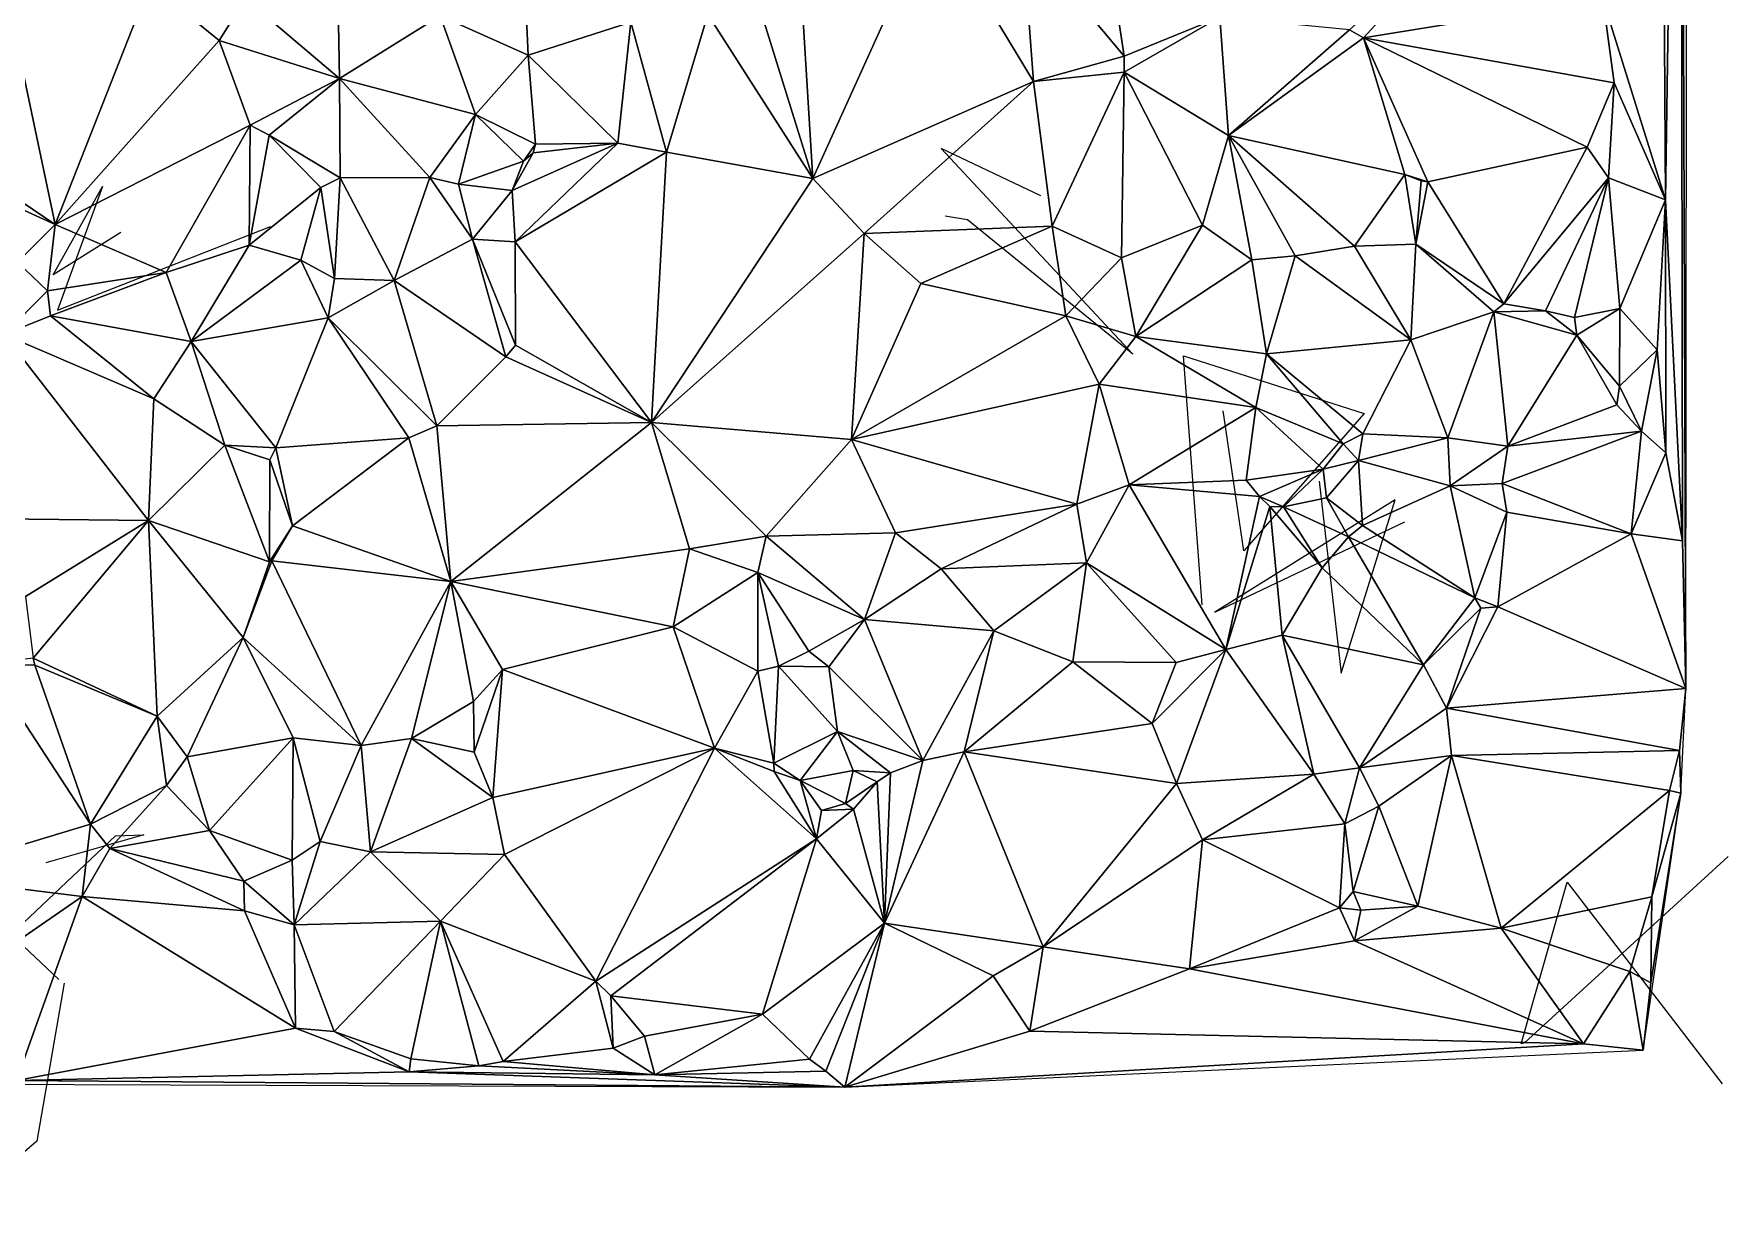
# Model space of a CAD drawing. Header units: metres. Extents: x -15.8 to 15.6, y -15.9 to 15.9.
# Drawn here: x 2.71 to 15.29, y -15.88 to -7.14 of the extents above; entities that cross this region are included whole.
import ezdxf

# ---------------------------------------------------------------- set-up
doc = ezdxf.new("R2010")
doc.units = ezdxf.units.M
doc.layers.add('CRACKS', color=1, linetype='Continuous')
doc.layers.add('STREET_MESH', color=7, linetype='Continuous')

msp = doc.modelspace()

# ---------------------------------------------------------------- linework, layer by layer
at = {"layer": 'CRACKS'}
for points in [[(10.187, -8.345, 0.1), (9.448, -7.994, 0.1), (10.872, -9.524, 0.1), (9.642, -8.525, 0.1), (9.477, -8.498, 0.1)], [(3.353, -8.619, 0.1), (2.849, -8.933, 0.1), (3.215, -8.276, 0.1), (2.881, -9.196, 0.1), (4.464, -8.575, 0.1)], [(11.386, -11.387, 0.1), (11.247, -9.534, 0.1), (12.59, -9.965, 0.1), (11.697, -10.985, 0.1), (11.542, -9.945, 0.1)], [(12.255, -10.467, 0.1), (12.418, -11.893, 0.1), (12.821, -10.606, 0.1), (11.48, -11.441, 0.1), (12.892, -10.77, 0.1)], [(2.892, -14.171, 0.1), (2.538, -13.836, 0.1), (3.313, -13.104, 0.1), (3.524, -13.095, 0.1), (2.794, -13.304, 0.1)], [(15.294, -13.258, 0.1), (13.782, -14.641, 0.1), (13.756, -14.649, 0.1), (14.099, -13.447, 0.1), (15.249, -14.947, 0.1)], [(2.93, -14.199, 0.1), (2.727, -15.372, 0.1), (2.142, -15.878, 0.1), (2.034, -15.684, 0.1), (2.27, -13.967, 0.1)]]:
    msp.add_polyline3d(points, dxfattribs=at)
at = {"layer": 'STREET_MESH'}
for points in [[(14.939, -0.795), (14.979, -12.007), (14.997, 4.655)], [(14.828, -8.375), (14.939, -0.795), (14.802, -4.006)], [(14.828, -8.375), (14.955, -10.91), (14.939, -0.795)], [(14.939, -0.795), (14.955, -10.91), (14.979, -12.007)], [(14.362, -6.881), (14.828, -8.375), (14.802, -4.006)], [(10.806, -7.307), (10.572, -5.753), (10.051, -6.403)], [(10.572, -5.753), (10.806, -7.307), (11.518, -7.018)], [(9.382, -6.251), (8.381, -6.395), (8.493, -8.217)], [(10.134, -7.496), (9.382, -6.251), (8.493, -8.217)], [(10.134, -7.496), (10.051, -6.403), (9.382, -6.251)], [(8.381, -6.395), (8.015, -6.678), (8.493, -8.217)], [(10.134, -7.496), (10.806, -7.307), (10.051, -6.403)], [(12.585, -7.172), (13.382, -6.299), (12.481, -7.112)], [(12.585, -7.172), (14.362, -6.881), (13.382, -6.299)], [(4.978, -7.474), (4.959, -6.514), (4.279, -6.88)], [(4.978, -7.474), (5.725, -7.008), (4.959, -6.514)], [(3.568, -6.77), (2.522, -6.936), (2.865, -8.56)], [(4.084, -7.192), (3.568, -6.77), (2.865, -8.56)], [(3.568, -6.77), (4.084, -7.192), (4.279, -6.88)], [(8.015, -6.678), (7.714, -6.998), (8.493, -8.217)], [(4.084, -7.192), (4.978, -7.474), (4.279, -6.88)], [(14.362, -6.881), (12.585, -7.172), (14.447, -7.507)], [(14.828, -8.375), (14.362, -6.881), (14.447, -7.507)], [(2.522, -6.936), (2.364, -8.222), (2.865, -8.56)], [(5.725, -7.008), (4.978, -7.474), (5.987, -7.742)], [(6.379, -7.3), (5.725, -7.008), (5.987, -7.742)], [(6.379, -7.3), (6.367, -7.029), (5.725, -7.008)], [(6.367, -7.029), (6.379, -7.3), (7.142, -7.054)], [(7.714, -6.998), (7.142, -7.054), (7.406, -8.021)], [(7.714, -6.998), (7.406, -8.021), (8.493, -8.217)], [(10.806, -7.307), (10.807, -7.426), (11.518, -7.018)], [(10.807, -7.426), (11.581, -7.898), (11.518, -7.018)], [(11.518, -7.018), (11.581, -7.898), (12.481, -7.112)], [(7.142, -7.054), (6.379, -7.3), (7.044, -7.955)], [(7.142, -7.054), (7.044, -7.955), (7.406, -8.021)], [(11.581, -7.898), (12.585, -7.172), (12.481, -7.112)], [(12.585, -7.172), (11.581, -7.898), (12.891, -8.188)], [(13.062, -8.242), (12.585, -7.172), (12.891, -8.188)], [(12.585, -7.172), (14.247, -7.983), (14.447, -7.507)], [(13.062, -8.242), (14.247, -7.983), (12.585, -7.172)], [(4.314, -7.821), (4.084, -7.192), (2.865, -8.56)], [(4.978, -7.474), (4.084, -7.192), (4.314, -7.821)], [(6.433, -7.961), (6.379, -7.3), (5.987, -7.742)], [(7.044, -7.955), (6.379, -7.3), (6.433, -7.961)], [(10.806, -7.307), (10.134, -7.496), (10.807, -7.426)], [(10.807, -7.426), (10.134, -7.496), (10.273, -8.572)], [(10.788, -8.806), (10.807, -7.426), (10.273, -8.572)], [(10.807, -7.426), (10.788, -8.806), (11.389, -8.563)], [(11.581, -7.898), (10.807, -7.426), (11.389, -8.563)], [(4.978, -7.474), (4.314, -7.821), (4.454, -7.896)], [(4.983, -8.212), (4.978, -7.474), (4.454, -7.896)], [(4.978, -7.474), (5.647, -8.209), (5.987, -7.742)], [(4.978, -7.474), (4.983, -8.212), (5.647, -8.209)], [(8.876, -8.626), (10.134, -7.496), (8.493, -8.217)], [(10.134, -7.496), (8.876, -8.626), (10.273, -8.572)], [(14.247, -7.983), (14.405, -8.212), (14.447, -7.507)], [(14.405, -8.212), (14.828, -8.375), (14.447, -7.507)], [(5.647, -8.209), (5.861, -8.258), (5.987, -7.742)], [(5.861, -8.258), (6.343, -8.089), (5.987, -7.742)], [(6.343, -8.089), (6.433, -7.961), (5.987, -7.742)], [(3.688, -8.915), (4.314, -7.821), (2.865, -8.56)], [(4.306, -8.713), (4.314, -7.821), (3.688, -8.915)], [(4.314, -7.821), (4.306, -8.713), (4.454, -7.896)], [(4.306, -8.713), (4.838, -8.284), (4.454, -7.896)], [(4.838, -8.284), (4.983, -8.212), (4.454, -7.896)], [(11.755, -8.822), (11.581, -7.898), (11.389, -8.563)], [(11.581, -7.898), (12.517, -8.721), (12.891, -8.188)], [(12.517, -8.721), (11.581, -7.898), (12.078, -8.793)], [(11.581, -7.898), (11.755, -8.822), (12.078, -8.793)], [(7.044, -7.955), (6.259, -8.307), (6.283, -8.689)], [(6.415, -8.026), (6.259, -8.307), (7.044, -7.955)], [(6.415, -8.026), (6.343, -8.089), (6.259, -8.307)], [(7.406, -8.021), (7.044, -7.955), (6.283, -8.689)], [(7.295, -10.031), (7.406, -8.021), (6.283, -8.689)], [(6.343, -8.089), (6.415, -8.026), (6.433, -7.961)], [(6.415, -8.026), (7.044, -7.955), (6.433, -7.961)], [(7.406, -8.021), (7.295, -10.031), (8.493, -8.217)], [(13.628, -9.149), (14.247, -7.983), (13.062, -8.242)], [(14.247, -7.983), (13.628, -9.149), (14.405, -8.212)], [(6.259, -8.307), (6.343, -8.089), (5.861, -8.258)], [(2.364, -8.222), (2.4, -8.349), (2.865, -8.56)], [(4.69, -8.824), (4.838, -8.284), (4.306, -8.713)], [(4.838, -8.284), (4.69, -8.824), (4.94, -8.961)], [(4.983, -8.212), (4.838, -8.284), (4.94, -8.961)], [(4.983, -8.212), (4.94, -8.961), (5.384, -8.975)], [(5.647, -8.209), (4.983, -8.212), (5.384, -8.975)], [(5.965, -8.668), (5.647, -8.209), (5.384, -8.975)], [(5.965, -8.668), (5.861, -8.258), (5.647, -8.209)], [(5.965, -8.668), (6.259, -8.307), (5.861, -8.258)], [(6.259, -8.307), (5.965, -8.668), (6.283, -8.689)], [(7.295, -10.031), (8.876, -8.626), (8.493, -8.217)], [(12.891, -8.188), (12.517, -8.721), (12.973, -8.705)], [(13.013, -8.234), (12.891, -8.188), (12.973, -8.705)], [(13.013, -8.234), (13.062, -8.242), (12.891, -8.188)], [(13.062, -8.242), (13.013, -8.234), (12.973, -8.705)], [(13.628, -9.149), (13.062, -8.242), (12.973, -8.705)], [(13.628, -9.149), (13.938, -9.201), (14.405, -8.212)], [(13.938, -9.201), (14.152, -9.25), (14.405, -8.212)], [(14.405, -8.212), (14.152, -9.25), (14.489, -9.184)], [(14.828, -8.375), (14.405, -8.212), (14.489, -9.184)], [(2.4, -8.349), (2.585, -8.839), (2.865, -8.56)], [(14.768, -9.491), (14.828, -8.375), (14.489, -9.184)], [(14.828, -8.375), (14.768, -9.491), (14.832, -10.257)], [(14.955, -10.91), (14.828, -8.375), (14.832, -10.257)], [(2.585, -8.839), (2.808, -9.051), (2.865, -8.56)], [(2.808, -9.051), (3.688, -8.915), (2.865, -8.56)], [(6.212, -9.542), (5.965, -8.668), (5.384, -8.975)], [(5.965, -8.668), (6.285, -9.455), (6.283, -8.689)], [(6.212, -9.542), (6.285, -9.455), (5.965, -8.668)], [(8.876, -8.626), (7.295, -10.031), (8.78, -10.156)], [(9.295, -8.997), (8.876, -8.626), (8.78, -10.156)], [(8.876, -8.626), (9.295, -8.997), (10.273, -8.572)], [(9.295, -8.997), (10.374, -9.237), (10.273, -8.572)], [(10.374, -9.237), (10.788, -8.806), (10.273, -8.572)], [(10.788, -8.806), (10.893, -9.392), (11.389, -8.563)], [(10.893, -9.392), (11.755, -8.822), (11.389, -8.563)], [(3.875, -9.428), (4.306, -8.713), (3.688, -8.915)], [(4.69, -8.824), (4.306, -8.713), (3.875, -9.428)], [(6.285, -9.455), (7.295, -10.031), (6.283, -8.689)], [(10.374, -9.237), (10.893, -9.392), (10.788, -8.806)], [(12.078, -8.793), (11.755, -8.822), (11.864, -9.521)], [(12.936, -9.417), (12.078, -8.793), (11.864, -9.521)], [(12.936, -9.417), (12.517, -8.721), (12.078, -8.793)], [(12.517, -8.721), (12.936, -9.417), (12.973, -8.705)], [(12.936, -9.417), (13.553, -9.209), (12.973, -8.705)], [(13.553, -9.209), (13.628, -9.149), (12.973, -8.705)], [(2.808, -9.051), (2.585, -8.839), (2.486, -9.377)], [(3.688, -8.915), (2.808, -9.051), (2.83, -9.239)], [(3.875, -9.428), (3.688, -8.915), (2.83, -9.239)], [(4.892, -9.253), (4.69, -8.824), (3.875, -9.428)], [(4.69, -8.824), (4.892, -9.253), (4.94, -8.961)], [(11.755, -8.822), (10.893, -9.392), (11.864, -9.521)], [(2.808, -9.051), (2.486, -9.377), (2.83, -9.239)], [(4.94, -8.961), (4.892, -9.253), (5.384, -8.975)], [(4.892, -9.253), (5.701, -10.056), (5.384, -8.975)], [(5.701, -10.056), (6.212, -9.542), (5.384, -8.975)], [(10.374, -9.237), (9.295, -8.997), (8.78, -10.156)], [(13.553, -9.209), (13.938, -9.201), (13.628, -9.149)], [(14.152, -9.25), (14.169, -9.381), (14.489, -9.184)], [(14.169, -9.381), (14.488, -9.761), (14.489, -9.184)], [(14.488, -9.761), (14.768, -9.491), (14.489, -9.184)], [(2.83, -9.239), (2.486, -9.377), (3.597, -9.854)], [(3.875, -9.428), (2.83, -9.239), (3.597, -9.854)], [(4.504, -10.218), (4.892, -9.253), (3.875, -9.428)], [(4.892, -9.253), (4.504, -10.218), (5.491, -10.144)], [(5.701, -10.056), (4.892, -9.253), (5.491, -10.144)], [(10.622, -9.745), (10.374, -9.237), (8.78, -10.156)], [(10.893, -9.392), (10.374, -9.237), (10.622, -9.745)], [(13.211, -10.145), (13.553, -9.209), (12.936, -9.417)], [(13.553, -9.209), (13.211, -10.145), (13.657, -10.207)], [(13.938, -9.201), (13.553, -9.209), (14.169, -9.381)], [(14.169, -9.381), (13.553, -9.209), (13.657, -10.207)], [(14.152, -9.25), (13.938, -9.201), (14.169, -9.381)], [(2.486, -9.377), (1.776, -10.74), (3.557, -10.76)], [(2.486, -9.377), (3.557, -10.76), (3.597, -9.854)], [(4.124, -10.199), (3.875, -9.428), (3.597, -9.854)], [(4.504, -10.218), (3.875, -9.428), (4.124, -10.199)], [(10.893, -9.392), (10.622, -9.745), (11.784, -9.92)], [(11.864, -9.521), (10.893, -9.392), (11.784, -9.92)], [(12.581, -10.114), (12.936, -9.417), (11.864, -9.521)], [(12.581, -10.114), (13.211, -10.145), (12.936, -9.417)], [(14.467, -9.9), (14.169, -9.381), (13.657, -10.207)], [(14.467, -9.9), (14.488, -9.761), (14.169, -9.381)], [(6.212, -9.542), (5.701, -10.056), (7.295, -10.031)], [(6.285, -9.455), (6.212, -9.542), (7.295, -10.031)], [(12.433, -10.189), (11.864, -9.521), (11.784, -9.92)], [(12.433, -10.189), (12.581, -10.114), (11.864, -9.521)], [(14.488, -9.761), (14.65, -10.095), (14.768, -9.491)], [(14.768, -9.491), (14.65, -10.095), (14.832, -10.257)], [(10.455, -10.638), (10.622, -9.745), (8.78, -10.156)], [(10.455, -10.638), (10.843, -10.494), (10.622, -9.745)], [(10.622, -9.745), (10.843, -10.494), (11.784, -9.92)], [(14.65, -10.095), (14.488, -9.761), (14.467, -9.9)], [(3.557, -10.76), (4.124, -10.199), (3.597, -9.854)], [(10.843, -10.494), (11.714, -10.459), (11.784, -9.92)], [(11.714, -10.459), (12.286, -10.377), (11.784, -9.92)], [(12.286, -10.377), (12.433, -10.189), (11.784, -9.92)], [(14.65, -10.095), (14.467, -9.9), (13.657, -10.207)], [(5.701, -10.056), (5.491, -10.144), (5.805, -11.213)], [(7.295, -10.031), (5.701, -10.056), (5.805, -11.213)], [(7.578, -10.97), (7.295, -10.031), (5.805, -11.213)], [(7.295, -10.031), (8.148, -10.877), (8.78, -10.156)], [(8.148, -10.877), (7.295, -10.031), (7.578, -10.97)], [(5.491, -10.144), (4.504, -10.218), (4.627, -10.798)], [(5.491, -10.144), (4.627, -10.798), (5.805, -11.213)], [(8.148, -10.877), (9.109, -10.85), (8.78, -10.156)], [(9.109, -10.85), (10.455, -10.638), (8.78, -10.156)], [(12.433, -10.189), (12.286, -10.377), (12.549, -10.313)], [(12.581, -10.114), (12.433, -10.189), (12.549, -10.313)], [(13.211, -10.145), (12.581, -10.114), (12.549, -10.313)], [(13.211, -10.145), (12.549, -10.313), (13.23, -10.501)], [(13.211, -10.145), (13.23, -10.501), (13.657, -10.207)], [(13.616, -10.484), (14.65, -10.095), (13.657, -10.207)], [(14.65, -10.095), (13.616, -10.484), (14.573, -10.858)], [(14.65, -10.095), (14.573, -10.858), (14.832, -10.257)], [(3.557, -10.76), (4.456, -11.067), (4.124, -10.199)], [(4.504, -10.218), (4.124, -10.199), (4.459, -10.308)], [(4.124, -10.199), (4.456, -11.067), (4.459, -10.308)], [(4.456, -11.067), (4.627, -10.798), (4.459, -10.308)], [(4.627, -10.798), (4.504, -10.218), (4.459, -10.308)], [(12.549, -10.313), (12.286, -10.377), (12.31, -10.59)], [(12.549, -10.313), (12.31, -10.59), (12.578, -10.797)], [(13.23, -10.501), (12.549, -10.313), (12.578, -10.797)], [(13.23, -10.501), (13.616, -10.484), (13.657, -10.207)], [(14.573, -10.858), (14.955, -10.91), (14.832, -10.257)], [(11.813, -10.582), (12.286, -10.377), (11.714, -10.459)], [(12.286, -10.377), (11.813, -10.582), (11.991, -10.658)], [(12.31, -10.59), (12.286, -10.377), (11.991, -10.658)], [(10.527, -11.073), (10.843, -10.494), (10.455, -10.638)], [(11.562, -11.718), (10.843, -10.494), (10.527, -11.073)], [(10.843, -10.494), (11.813, -10.582), (11.714, -10.459)], [(11.813, -10.582), (10.843, -10.494), (11.562, -11.718)], [(13.413, -11.333), (13.23, -10.501), (12.578, -10.797)], [(13.649, -10.698), (13.616, -10.484), (13.23, -10.501)], [(13.413, -11.333), (13.649, -10.698), (13.23, -10.501)], [(13.616, -10.484), (13.649, -10.698), (14.573, -10.858)], [(10.455, -10.638), (9.109, -10.85), (9.447, -11.119)], [(10.527, -11.073), (10.455, -10.638), (9.447, -11.119)], [(11.888, -10.656), (11.813, -10.582), (11.562, -11.718)], [(11.888, -10.656), (11.562, -11.718), (11.98, -11.611)], [(11.813, -10.582), (11.888, -10.656), (11.991, -10.658)], [(12.278, -11.112), (11.888, -10.656), (11.98, -11.611)], [(11.888, -10.656), (12.278, -11.112), (11.991, -10.658)], [(12.473, -10.88), (12.31, -10.59), (11.991, -10.658)], [(12.278, -11.112), (12.473, -10.88), (11.991, -10.658)], [(12.31, -10.59), (12.473, -10.88), (12.578, -10.797)], [(13.649, -10.698), (13.413, -11.333), (13.582, -11.402)], [(14.573, -10.858), (13.649, -10.698), (13.582, -11.402)], [(1.776, -10.74), (2.644, -11.324), (3.557, -10.76)], [(2.644, -11.324), (2.7, -11.783), (3.557, -10.76)], [(3.557, -10.76), (2.7, -11.783), (3.622, -12.213)], [(3.557, -10.76), (3.622, -12.213), (4.261, -11.628)], [(4.456, -11.067), (3.557, -10.76), (4.261, -11.628)], [(4.456, -11.067), (4.474, -11.059), (4.627, -10.798)], [(4.627, -10.798), (4.474, -11.059), (5.805, -11.213)], [(12.473, -10.88), (13.413, -11.333), (12.578, -10.797)], [(8.085, -11.147), (8.148, -10.877), (7.578, -10.97)], [(8.085, -11.147), (8.877, -11.495), (8.148, -10.877)], [(8.877, -11.495), (9.109, -10.85), (8.148, -10.877)], [(9.109, -10.85), (8.877, -11.495), (9.447, -11.119)], [(12.473, -10.88), (12.278, -11.112), (13.032, -11.831)], [(13.413, -11.333), (12.473, -10.88), (13.032, -11.831)], [(14.573, -10.858), (13.582, -11.402), (14.979, -12.007)], [(14.955, -10.91), (14.573, -10.858), (14.979, -12.007)], [(4.474, -11.059), (4.456, -11.067), (4.261, -11.628)], [(5.139, -12.431), (4.474, -11.059), (4.261, -11.628)], [(4.474, -11.059), (5.139, -12.431), (5.805, -11.213)], [(7.455, -11.55), (7.578, -10.97), (5.805, -11.213)], [(7.455, -11.55), (8.085, -11.147), (7.578, -10.97)], [(9.838, -11.58), (10.527, -11.073), (9.447, -11.119)], [(10.527, -11.073), (9.838, -11.58), (10.426, -11.809)], [(11.193, -11.815), (10.527, -11.073), (10.426, -11.809)], [(11.193, -11.815), (11.562, -11.718), (10.527, -11.073)], [(7.455, -11.55), (8.085, -11.88), (8.085, -11.147)], [(8.877, -11.495), (8.085, -11.147), (8.463, -11.73)], [(8.085, -11.147), (8.238, -11.841), (8.463, -11.73)], [(8.085, -11.88), (8.238, -11.841), (8.085, -11.147)], [(8.877, -11.495), (9.838, -11.58), (9.447, -11.119)], [(12.278, -11.112), (11.98, -11.611), (13.032, -11.831)], [(5.139, -12.431), (5.513, -12.38), (5.805, -11.213)], [(5.513, -12.38), (5.972, -12.106), (5.805, -11.213)], [(5.972, -12.106), (6.187, -11.867), (5.805, -11.213)], [(6.187, -11.867), (7.455, -11.55), (5.805, -11.213)], [(13.456, -11.412), (13.413, -11.333), (13.032, -11.831)], [(13.201, -12.155), (13.456, -11.412), (13.032, -11.831)], [(13.582, -11.402), (13.201, -12.155), (14.979, -12.007)], [(13.582, -11.402), (13.456, -11.412), (13.201, -12.155)], [(13.413, -11.333), (13.456, -11.412), (13.582, -11.402)], [(7.762, -12.452), (7.455, -11.55), (6.187, -11.867)], [(7.762, -12.452), (8.085, -11.88), (7.455, -11.55)], [(8.613, -11.848), (8.877, -11.495), (8.463, -11.73)], [(9.312, -12.544), (8.877, -11.495), (8.613, -11.848)], [(9.312, -12.544), (9.838, -11.58), (8.877, -11.495)], [(9.312, -12.544), (9.617, -12.478), (9.838, -11.58)], [(9.838, -11.58), (9.617, -12.478), (10.426, -11.809)], [(3.622, -12.213), (3.844, -12.517), (4.261, -11.628)], [(3.844, -12.517), (4.632, -12.374), (4.261, -11.628)], [(4.632, -12.374), (5.139, -12.431), (4.261, -11.628)], [(11.562, -11.718), (12.215, -12.646), (11.98, -11.611)], [(11.98, -11.611), (12.555, -12.599), (13.032, -11.831)], [(12.215, -12.646), (12.555, -12.599), (11.98, -11.611)], [(2.35, -11.828), (1.847, -13.403), (3.128, -13.017)], [(2.713, -11.835), (2.7, -11.783), (2.35, -11.828)], [(2.713, -11.835), (2.35, -11.828), (3.128, -13.017)], [(2.7, -11.783), (2.713, -11.835), (3.622, -12.213)], [(8.238, -11.841), (8.613, -11.848), (8.463, -11.73)], [(9.617, -12.478), (11.015, -12.268), (10.426, -11.809)], [(11.015, -12.268), (11.193, -11.815), (10.426, -11.809)], [(11.562, -11.718), (11.015, -12.268), (11.195, -12.715)], [(11.562, -11.718), (11.193, -11.815), (11.015, -12.268)], [(12.215, -12.646), (11.562, -11.718), (11.195, -12.715)], [(12.555, -12.599), (13.201, -12.155), (13.032, -11.831)], [(3.622, -12.213), (2.713, -11.835), (3.128, -13.017)], [(6.187, -11.867), (5.972, -12.106), (5.977, -12.481)], [(6.116, -12.818), (6.187, -11.867), (5.977, -12.481)], [(6.116, -12.818), (7.762, -12.452), (6.187, -11.867)], [(8.085, -11.88), (7.762, -12.452), (8.203, -12.563)], [(8.238, -11.841), (8.085, -11.88), (8.203, -12.563)], [(8.238, -11.841), (8.203, -12.563), (8.678, -12.327)], [(8.238, -11.841), (8.678, -12.327), (8.613, -11.848)], [(8.678, -12.327), (9.312, -12.544), (8.613, -11.848)], [(13.201, -12.155), (14.933, -12.469), (14.979, -12.007)], [(14.933, -12.469), (14.943, -12.786), (14.979, -12.007)], [(5.972, -12.106), (5.513, -12.38), (5.977, -12.481)], [(13.201, -12.155), (12.555, -12.599), (13.238, -12.505)], [(14.933, -12.469), (13.201, -12.155), (13.238, -12.505)], [(3.691, -12.729), (3.622, -12.213), (3.128, -13.017)], [(3.691, -12.729), (3.844, -12.517), (3.622, -12.213)], [(8.203, -12.563), (8.4, -12.693), (8.678, -12.327)], [(8.4, -12.693), (8.794, -12.617), (8.678, -12.327)], [(9.312, -12.544), (8.678, -12.327), (9.07, -12.635)], [(8.678, -12.327), (8.794, -12.617), (9.07, -12.635)], [(11.015, -12.268), (9.617, -12.478), (11.195, -12.715)], [(4.01, -13.064), (4.632, -12.374), (3.844, -12.517)], [(4.626, -13.285), (4.632, -12.374), (4.01, -13.064)], [(4.832, -13.145), (4.632, -12.374), (4.626, -13.285)], [(5.139, -12.431), (4.632, -12.374), (4.832, -13.145)], [(5.139, -12.431), (4.832, -13.145), (5.207, -13.223)], [(5.139, -12.431), (5.207, -13.223), (5.513, -12.38)], [(5.513, -12.38), (5.207, -13.223), (6.116, -12.818)], [(5.513, -12.38), (6.116, -12.818), (5.977, -12.481)], [(7.762, -12.452), (6.116, -12.818), (6.202, -13.242)], [(6.881, -14.183), (7.762, -12.452), (6.202, -13.242)], [(7.762, -12.452), (6.881, -14.183), (8.522, -13.125)], [(8.203, -12.563), (7.762, -12.452), (8.207, -12.626)], [(7.762, -12.452), (8.522, -13.125), (8.207, -12.626)], [(4.01, -13.064), (3.844, -12.517), (3.691, -12.729)], [(8.4, -12.693), (8.203, -12.563), (8.207, -12.626)], [(10.204, -13.929), (9.617, -12.478), (9.025, -13.753)], [(9.617, -12.478), (9.312, -12.544), (9.025, -13.753)], [(9.025, -13.753), (9.312, -12.544), (9.07, -12.635)], [(9.617, -12.478), (10.204, -13.929), (11.195, -12.715)], [(12.555, -12.599), (12.699, -12.882), (13.238, -12.505)], [(12.699, -12.882), (12.989, -13.626), (13.238, -12.505)], [(12.989, -13.626), (13.608, -13.789), (13.238, -12.505)], [(14.858, -12.766), (14.933, -12.469), (13.238, -12.505)], [(13.608, -13.789), (14.858, -12.766), (13.238, -12.505)], [(14.933, -12.469), (14.858, -12.766), (14.943, -12.786)], [(8.522, -13.125), (8.4, -12.693), (8.207, -12.626)], [(8.4, -12.693), (8.736, -12.864), (8.794, -12.617)], [(8.557, -12.915), (8.4, -12.693), (8.522, -13.125)], [(8.557, -12.915), (8.736, -12.864), (8.4, -12.693)], [(8.794, -12.617), (8.736, -12.864), (8.972, -12.702)], [(8.972, -12.702), (8.736, -12.864), (8.797, -12.904)], [(8.794, -12.617), (8.972, -12.702), (9.07, -12.635)], [(8.972, -12.702), (8.797, -12.904), (9.025, -13.753)], [(8.972, -12.702), (9.025, -13.753), (9.07, -12.635)], [(11.388, -13.134), (12.215, -12.646), (11.195, -12.715)], [(11.388, -13.134), (12.446, -13.013), (12.215, -12.646)], [(12.446, -13.013), (12.555, -12.599), (12.215, -12.646)], [(12.446, -13.013), (12.699, -12.882), (12.555, -12.599)], [(3.27, -13.197), (3.691, -12.729), (3.128, -13.017)], [(3.27, -13.197), (4.01, -13.064), (3.691, -12.729)], [(6.116, -12.818), (5.207, -13.223), (6.202, -13.242)], [(10.204, -13.929), (11.388, -13.134), (11.195, -12.715)], [(14.727, -13.557), (14.858, -12.766), (13.608, -13.789)], [(14.943, -12.786), (14.72, -14.196), (14.662, -14.697)], [(14.727, -13.557), (14.72, -14.196), (14.943, -12.786)], [(14.858, -12.766), (14.727, -13.557), (14.943, -12.786)], [(8.797, -12.904), (8.522, -13.125), (9.025, -13.753)], [(8.797, -12.904), (8.557, -12.915), (8.522, -13.125)], [(8.736, -12.864), (8.557, -12.915), (8.797, -12.904)], [(12.507, -13.516), (12.699, -12.882), (12.446, -13.013)], [(12.699, -12.882), (12.507, -13.516), (12.989, -13.626)], [(1.847, -13.403), (3.065, -13.554), (3.128, -13.017)], [(3.065, -13.554), (3.27, -13.197), (3.128, -13.017)], [(3.27, -13.197), (4.267, -13.441), (4.01, -13.064)], [(4.267, -13.441), (4.626, -13.285), (4.01, -13.064)], [(12.446, -13.013), (11.388, -13.134), (12.406, -13.638)], [(12.507, -13.516), (12.446, -13.013), (12.406, -13.638)], [(3.27, -13.197), (3.065, -13.554), (4.271, -13.66)], [(4.267, -13.441), (3.27, -13.197), (4.271, -13.66)], [(4.832, -13.145), (4.626, -13.285), (4.641, -13.765)], [(5.207, -13.223), (4.832, -13.145), (4.641, -13.765)], [(6.881, -14.183), (6.993, -14.293), (8.522, -13.125)], [(6.993, -14.293), (8.12, -14.43), (8.522, -13.125)], [(8.522, -13.125), (8.12, -14.43), (9.025, -13.753)], [(11.388, -13.134), (10.204, -13.929), (11.291, -14.093)], [(12.406, -13.638), (11.388, -13.134), (11.291, -14.093)], [(4.626, -13.285), (4.267, -13.441), (4.641, -13.765)], [(5.207, -13.223), (4.641, -13.765), (5.728, -13.737)], [(6.202, -13.242), (5.207, -13.223), (5.728, -13.737)], [(6.881, -14.183), (6.202, -13.242), (5.728, -13.737)], [(2.357, -14.042), (3.065, -13.554), (1.847, -13.403)], [(4.641, -13.765), (4.267, -13.441), (4.271, -13.66)], [(3.065, -13.554), (2.357, -14.042), (2.577, -14.921)], [(3.065, -13.554), (2.577, -14.921), (4.649, -14.533)], [(4.271, -13.66), (3.065, -13.554), (4.649, -14.533)], [(12.565, -13.655), (12.507, -13.516), (12.406, -13.638)], [(12.507, -13.516), (12.565, -13.655), (12.989, -13.626)], [(14.564, -14.113), (14.727, -13.557), (13.608, -13.789)], [(14.564, -14.113), (14.72, -14.196), (14.727, -13.557)], [(4.641, -13.765), (4.271, -13.66), (4.649, -14.533)], [(12.519, -13.883), (12.406, -13.638), (11.291, -14.093)], [(12.519, -13.883), (12.565, -13.655), (12.406, -13.638)], [(12.989, -13.626), (12.519, -13.883), (13.608, -13.789)], [(12.565, -13.655), (12.519, -13.883), (12.989, -13.626)], [(4.641, -13.765), (4.938, -14.558), (5.728, -13.737)], [(4.938, -14.558), (4.641, -13.765), (4.649, -14.533)], [(4.938, -14.558), (5.506, -14.76), (5.728, -13.737)], [(5.506, -14.76), (6.011, -14.812), (5.728, -13.737)], [(6.011, -14.812), (6.194, -14.78), (5.728, -13.737)], [(6.194, -14.78), (6.881, -14.183), (5.728, -13.737)], [(8.12, -14.43), (8.469, -14.763), (9.025, -13.753)], [(8.469, -14.763), (8.591, -14.854), (9.025, -13.753)], [(9.025, -13.753), (8.591, -14.854), (8.731, -14.971)], [(9.834, -14.144), (9.025, -13.753), (8.731, -14.971)], [(9.834, -14.144), (10.204, -13.929), (9.025, -13.753)], [(12.519, -13.883), (14.22, -14.65), (13.608, -13.789)], [(14.22, -14.65), (14.564, -14.113), (13.608, -13.789)], [(10.204, -13.929), (9.834, -14.144), (10.105, -14.556)], [(10.204, -13.929), (10.105, -14.556), (11.291, -14.093)], [(12.519, -13.883), (11.291, -14.093), (14.22, -14.65)], [(11.291, -14.093), (10.105, -14.556), (14.22, -14.65)], [(7.009, -14.681), (6.881, -14.183), (6.194, -14.78)], [(7.009, -14.681), (6.993, -14.293), (6.881, -14.183)], [(10.105, -14.556), (9.834, -14.144), (8.731, -14.971)], [(14.564, -14.113), (14.22, -14.65), (14.662, -14.697)], [(14.72, -14.196), (14.564, -14.113), (14.662, -14.697)], [(6.993, -14.293), (7.009, -14.681), (7.242, -14.593)], [(8.12, -14.43), (6.993, -14.293), (7.242, -14.593)], [(7.32, -14.881), (8.12, -14.43), (7.242, -14.593)], [(8.469, -14.763), (8.12, -14.43), (7.32, -14.881)], [(2.577, -14.921), (5.494, -14.858), (4.649, -14.533)], [(5.494, -14.858), (4.938, -14.558), (4.649, -14.533)], [(5.506, -14.76), (4.938, -14.558), (5.494, -14.858)], [(7.009, -14.681), (7.32, -14.881), (7.242, -14.593)], [(14.22, -14.65), (10.105, -14.556), (8.731, -14.971)], [(7.009, -14.681), (6.194, -14.78), (7.32, -14.881)], [(14.662, -14.697), (14.22, -14.65), (8.731, -14.971)], [(6.011, -14.812), (5.506, -14.76), (5.494, -14.858)], [(7.32, -14.881), (6.011, -14.812), (5.494, -14.858)], [(6.194, -14.78), (6.011, -14.812), (7.32, -14.881)], [(8.591, -14.854), (8.469, -14.763), (7.32, -14.881)], [(8.591, -14.854), (7.32, -14.881), (8.731, -14.971)], [(2.577, -14.921), (-1.296, -14.937), (8.731, -14.971)], [(5.494, -14.858), (2.577, -14.921), (8.731, -14.971)], [(7.32, -14.881), (5.494, -14.858), (8.731, -14.971)]]:
    msp.add_3dface(points, dxfattribs=at)

doc.saveas('drawing.dxf')
